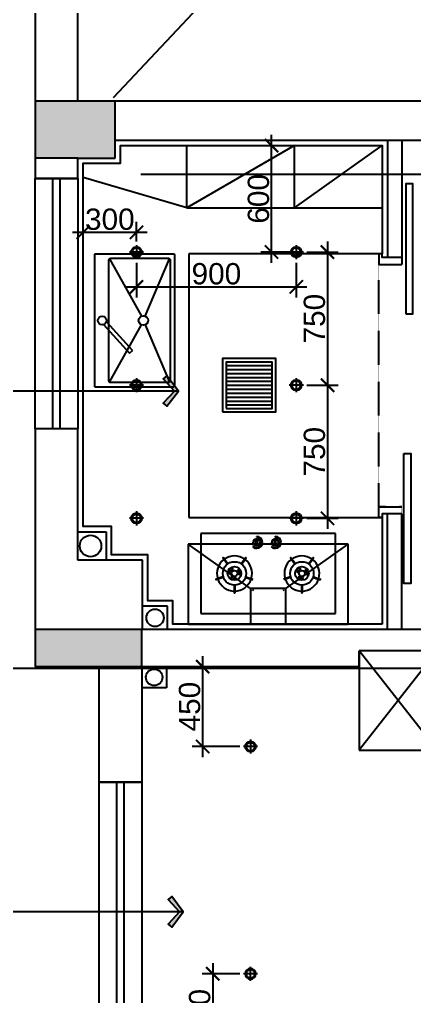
# Model space of a CAD drawing. Header units: millimetres. Extents: x 148889 to 229003, y -70503 to 111106.
# Drawn here: x 203833 to 206058, y 57655 to 63157 of the extents above; entities that cross this region are included whole.
import ezdxf

# ---------------------------------------------------------------- set-up
doc = ezdxf.new("R2010")
doc.units = ezdxf.units.MM
doc.linetypes.add('HIDDEN', pattern=[0.375, 0.25, -0.125])
for name, color, linetype in [('C-天花标高', 1, 'Continuous'), ('C-灯具1', 2, 'Continuous'), ('C-灯具设备尺寸', 44, 'Continuous'), ('C-门套', 16, 'Continuous'), ('P-原墙线', 7, 'Continuous'), ('P-固定家具1(到顶)', 3, 'Continuous'), ('P-固定家具2(不到顶)', 2, 'Continuous'), ('P-外部尺寸', 44, 'Continuous'), ('P-完成面', 1, 'Continuous'), ('P-新墙线', 4, 'Continuous'), ('P-活动家具', 3, 'Continuous'), ('P-窗', 3, 'Continuous'), ('P-门', 1, 'Continuous')]:
    doc.layers.add(name, color=color, linetype=linetype)
doc.styles.add('Arial', font='arial.ttf')
doc.styles.add('ROMANS', font='ROMANS.shx', dxfattribs={"bigfont": 'BIGFONT.shx'})
doc.dimstyles.new('1比60', dxfattribs={"dimscale": 60, "dimtxt": 2, "dimasz": 1.25, "dimexe": 1, "dimexo": 1, "dimgap": 0.2, "dimtad": 1, "dimdec": 0, "dimrnd": 0.005, "dimzin": 0, "dimdsep": 46, "dimtxsty": 'Arial', "dimblk": 'ARCHTICK', "dimcen": 0.125, "dimdle": 1, "dimclrd": 44, "dimclre": 44, "dimclrt": 50, "dimadec": 0, "dimazin": 0, "dimtfac": 1, "dimtdec": 0, "dimtix": 1, "dimtmove": 2, "dimatfit": 3, "dimldrblk": 'DOT', "dimfxl": 4, "dimfxlon": 1, "dimtvp": 1, "dimtolj": 1, "dimtzin": 0, "dimarcsym": 0})
doc.dimstyles.new('1比80', dxfattribs={"dimscale": 80, "dimtxt": 2, "dimasz": 1.25, "dimexe": 1, "dimexo": 1, "dimgap": 0.25, "dimtad": 1, "dimdec": 0, "dimrnd": 0.005, "dimzin": 0, "dimdsep": 46, "dimtxsty": 'Arial', "dimblk": 'ARCHTICK', "dimcen": 0.125, "dimdle": 1, "dimclrd": 44, "dimclre": 44, "dimclrt": 50, "dimadec": 0, "dimazin": 0, "dimtfac": 1, "dimtdec": 0, "dimtix": 1, "dimtmove": 2, "dimatfit": 3, "dimldrblk": 'DOT', "dimfxl": 5, "dimfxlon": 1, "dimtvp": 1, "dimtolj": 1, "dimtzin": 0, "dimarcsym": 0})
doc.dimstyles.new('出图比例1：50', dxfattribs={"dimscale": 50, "dimtxt": 2.5, "dimasz": 2, "dimexe": 2, "dimexo": 2, "dimgap": 1, "dimtad": 1, "dimdec": 0, "dimrnd": 5, "dimzin": 0, "dimdsep": 46, "dimtxsty": 'ROMANS', "dimblk1": 'ZHL_XS', "dimblk2": 'ZHL_XS', "dimsah": 1, "dimcen": 0.09, "dimclrd": 256, "dimclre": 256, "dimclrt": 41, "dimadec": 0, "dimazin": 0, "dimtfac": 1, "dimtdec": 4, "dimtix": 1, "dimtmove": 2, "dimatfit": 3, "dimldrblk": 'ZHL_JT', "dimfxl": 1, "dimtolj": 1, "dimtzin": 0, "dimarcsym": 0})

# ---------------------------------------------------------------- blocks, each defined once
blk = doc.blocks.new('ZHL_JT')
blk.add_line((-0.221, 0), (-1, 0))
blk.add_lwpolyline([(-0.221, 0), (-0.861, -0.689), (-0.654, -0.862), (0, 0), (-0.654, 0.862), (-0.861, 0.689)], close=True)
for points in [[(-0.861, 0.689), (-0.654, 0.862), (-0.221, 0), (0, 0)], [(-0.861, -0.689), (-0.654, -0.862), (-0.221, 0), (0, 0)]]:
    blk.add_solid(points)
blk = doc.blocks.new('ZHL_XS')
blk.add_line((-1, 0), (0, 0))
at = {"const_width": 0.2}
blk.add_lwpolyline([(-0.6, -0.6), (0.6, 0.6)], dxfattribs=at)
blk = doc.blocks.new('A$C01C20CD7')
at = {"layer": 'C-灯具1'}
for p, q in [((52.8, 105.7, 2984.9), (52.8, 0, 2984.9)), ((0, 52.8, 2984.9), (105.7, 52.8, 2984.9))]:
    blk.add_line(p, q, dxfattribs=at)
for radius in [39.9, 31.7]:
    blk.add_circle((52.8, 52.8, 2984.9), radius, dxfattribs=at)
blk = doc.blocks.new('A$C6E616A30')
at = {"layer": 'C-灯具1'}
h = blk.add_hatch(dxfattribs=at)
h.set_pattern_fill('ANSI31', color=256, scale=7, angle=135, style=0)
h.set_pattern_definition([(180, (-206520, -61140), (-4e-15, -22.225), [])])
h.paths.add_polyline_path([(20, 280), (20, 20), (280, 20), (280, 280)])
for points in [[(0, 0), (300, 0), (300, 300), (0, 300)], [(20, 20), (280, 20), (280, 280), (20, 280)]]:
    blk.add_lwpolyline(points, close=True, dxfattribs=at)
blk = doc.blocks.new('A$C4DF24944')
at = {"layer": 'P-活动家具'}
for p, q in [((900, 510), (0, 510)), ((0, 510), (0, 60)), ((350, 510), (350, 310)), ((550, 310), (550, 510)), ((900, 60), (900, 510)), ((830, 450), (70, 450)), ((70, 450), (70, 0)), ((830, 0), (830, 450)), ((350, 310), (0, 60)), ((350, 310), (550, 310)), ((550, 310), (900, 60)), ((0, 60), (900, 60)), ((70, 0), (830, 0)), ((350, 0), (550, 0))]:
    blk.add_line(p, q, dxfattribs=at)
at = {"layer": 'P-活动家具', "color": 252}
for p, q in [((258.3, 292.6), (258.3, 333.3)), ((261.6, 292.6), (261.6, 333.3)), ((638.3, 292.6), (638.3, 333.3)), ((641.6, 292.6), (641.6, 333.3)), ((195.1, 244.3), (156.5, 256.9)), ((196.2, 247.5), (157.5, 260)), ((323.8, 247.5), (362.5, 260)), ((324.8, 244.3), (363.5, 256.9)), ((575.1, 244.3), (536.5, 256.9)), ((576.2, 247.5), (537.5, 260)), ((703.8, 247.5), (742.5, 260)), ((704.8, 244.3), (743.5, 256.9)), ((218.9, 171.2), (195, 138.4)), ((221.6, 169.3), (197.7, 136.4)), ((298.4, 169.3), (322.3, 136.4)), ((301.1, 171.2), (325, 138.4)), ((598.9, 171.2), (575, 138.4)), ((601.6, 169.3), (577.7, 136.4)), ((678.4, 169.3), (702.3, 136.4)), ((681.1, 171.2), (705, 138.4)), ((407, 67.2), (407, 32.7)), ((408.5, 80), (408.5, 83)), ((411.5, 80), (411.5, 83)), ((413, 67.2), (413, 32.7)), ((431.2, 71.2), (433.3, 73.3)), ((512, 67.2), (512, 32.7)), ((513.5, 80), (513.5, 83)), ((516.5, 80), (516.5, 83)), ((518, 67.2), (518, 32.7)), ((536.2, 71.2), (538.3, 73.3)), ((380, 51.5), (377, 51.5)), ((380, 48.5), (377, 48.5)), ((410, 20), (410, 17)), ((485, 51.5), (482, 51.5)), ((485, 48.5), (482, 48.5)), ((515, 20), (515, 17))]:
    blk.add_line(p, q, dxfattribs=at)
for centre, radius in [((260, 225), 66), ((640, 225), 66), ((260, 225), 38.5), ((260, 225), 16.5), ((640, 225), 38.5), ((640, 225), 16.5), ((410, 50), 20), ((515, 50), 20)]:
    blk.add_circle(centre, radius, dxfattribs=at)
for centre, radius, start, end in [((260, 333.3), 1.65, 359.9993, 179.9993), ((640, 333.3), 1.65, 359.9993, 179.9993), ((260, 225), 99, 90.9543, 161.0444), ((260, 292.6), 1.65, 179.9993, 359.9993), ((260, 225), 99, 18.9543, 89.0444), ((363, 318.5), 1.65, 287.9993, 107.9993), ((537, 318.5), 1.65, 71.9993, 251.9993), ((640, 225), 99, 90.9543, 161.0444), ((640, 292.6), 1.65, 179.9993, 359.9993), ((640, 225), 99, 18.9543, 89.0444), ((157, 258.5), 1.65, 71.9993, 251.9993), ((260, 225), 99, 162.9543, 233.0444), ((195.7, 245.9), 1.65, 251.9993, 71.9993), ((232.5, 225), 5.5, 359.9993, 179.9993), ((260, 225), 33, 179.9993, 213.5252), ((260, 225), 22, 179.9993, 213.5252), ((258.3, 252.4), 5.5, 93.5252, 273.5252), ((260, 225), 33, 59.9993, 93.5252), ((260, 225), 22, 59.9993, 93.5252), ((273.7, 248.8), 5.5, 239.9993, 59.9993), ((260, 225), 99, 306.9543, 17.0444), ((324.3, 245.9), 1.65, 107.9993, 287.9993), ((640, 225), 99, 162.9556, 233.0457), ((575.7, 245.9), 1.65, 251.9993, 71.9993), ((612.5, 225), 5.5, 359.9993, 179.9993), ((640, 225), 33, 179.9993, 213.5252), ((640, 225), 22, 179.9993, 213.5252), ((638.3, 252.4), 5.5, 93.5252, 273.5252), ((640, 225), 33, 59.9993, 93.5252), ((640, 225), 22, 59.9993, 93.5252), ((653.7, 248.8), 5.5, 239.9993, 59.9993), ((640, 225), 99, 306.9543, 17.0444), ((704.3, 245.9), 1.65, 107.9993, 287.9993), ((743, 258.5), 1.65, 287.9993, 107.9993), ((220.2, 170.3), 1.65, 323.9993, 143.9993), ((237.1, 209.8), 5.5, 213.5252, 33.5252), ((273.7, 201.2), 5.5, 119.9993, 299.9993), ((260, 225), 22, 299.9993, 333.5252), ((260, 225), 33, 299.9993, 333.5252), ((284.6, 212.7), 5.5, 333.5252, 153.5252), ((299.8, 170.3), 1.65, 35.9993, 215.9993), ((600.2, 170.3), 1.65, 323.9993, 143.9993), ((617.1, 209.8), 5.5, 213.5252, 33.5252), ((653.7, 201.2), 5.5, 119.9993, 299.9993), ((640, 225), 22, 299.9993, 333.5252), ((640, 225), 33, 299.9993, 333.5252), ((664.6, 212.7), 5.5, 333.5252, 153.5252), ((679.8, 170.3), 1.65, 35.9993, 215.9993), ((196.3, 137.4), 1.65, 143.9993, 323.9993), ((260, 225), 99, 234.9543, 305.0444), ((323.6, 137.4), 1.65, 215.9993, 35.9993), ((576.3, 137.4), 1.65, 143.9993, 323.9993), ((640, 225), 99, 234.9543, 305.0444), ((703.6, 137.4), 1.65, 215.9993, 35.9993), ((410, 50), 33, 92.6046, 177.3941), ((410, 50), 30, 92.8653, 177.1333), ((410, 50), 18, 99.5934, 260.4053), ((410, 67), 3.01, 355.1237, 184.8749), ((410, 50), 33, 44.9993, 87.3941), ((410, 50), 30, 44.9993, 87.1333), ((410, 50), 18, 279.5934, 80.4053), ((515, 50), 33, 92.6046, 177.3941), ((515, 50), 30, 92.8653, 177.1333), ((515, 50), 18, 99.5934, 260.4053), ((515, 67), 3.01, 355.1237, 184.8749), ((515, 50), 33, 44.9993, 87.3941), ((515, 50), 30, 44.9993, 87.1333), ((515, 50), 18, 279.5934, 80.4053), ((410, 50), 33, 182.6046, 269.9993), ((410, 50), 30, 182.8653, 269.9993), ((410, 33), 3.01, 175.1237, 4.8749), ((515, 50), 33, 182.6046, 269.9993), ((515, 50), 30, 182.8653, 269.9993), ((515, 33), 3.01, 175.1237, 4.8749)]:
    blk.add_arc(centre, radius, start, end, dxfattribs=at)
blk = doc.blocks.new('A$C5B623725')
at = {"layer": 'P-固定家具2(不到顶)', "color": 3}
blk.add_lwpolyline([(5, 450), (745, 450, -0.414214), (750, 445), (750, 5, -0.414214), (745, 0), (5, 0, -0.414214), (0, 5), (0, 445, -0.414214)], format="xyb", close=True, dxfattribs=at)
at = {"layer": 'P-活动家具', "color": 252}
for p, q in [((351.7, 400.6), (190, 253.1)), ((27.9, 367.1), (350.2, 185.9)), ((368, 384.2), (206.6, 237.1)), ((722.1, 367.1), (399.8, 185.9)), ((190, 253.1), (206.6, 237.1)), ((350.2, 164.9), (27.9, 27.9)), ((399.8, 164.9), (722.1, 27.9))]:
    blk.add_line(p, q, dxfattribs=at)
blk.add_lwpolyline([(35, 370), (715, 370, -0.414214), (725, 360), (725, 35, -0.414214), (715, 25), (35, 25, -0.414214), (25, 35), (25, 360, -0.414214)], format="xyb", close=True, dxfattribs=at)
for centre, radius in [((375, 407.4), 24.2), ((375, 175.4), 26.9)]:
    blk.add_circle(centre, radius, dxfattribs=at)
blk = doc.blocks.new('_ArchTick')
at = {"color": 0, "linetype": 'ByBlock', "const_width": 0.15}
blk.add_lwpolyline([(-0.5, -0.5), (0.5, 0.5)], dxfattribs=at)
blk = doc.blocks.new('*D792')
at = {"layer": 'P-外部尺寸', "color": 44, "lineweight": -2, "transparency": 16777216}
for p, q in [((203003.5, 65607.5), (203003.5, 62617.5)), ((203128, 65527.5), (202923.5, 65527.5)), ((203403.5, 62697.5), (202923.5, 62697.5))]:
    blk.add_line(p, q, dxfattribs=at)
at = {"layer": 'P-外部尺寸', "color": 44, "lineweight": -2, "transparency": 16777216, "xscale": 100, "yscale": 100, "zscale": 100}
for p, rotation in [((203003.5, 65527.5), 90), ((203003.5, 62697.5), 270)]:
    blk.add_blockref('_ArchTick', p, dxfattribs=dict(at, rotation=rotation))
at = {"layer": 'P-外部尺寸', "color": 50, "transparency": 16777216, "insert": (202901.8, 64112.5), "char_height": 160, "attachment_point": 5, "rotation": 90, "style": 'Arial'}
blk.add_mtext('\\A1;2830', dxfattribs=at)
blk = doc.blocks.new('_Dot')
at = {"color": 0, "linetype": 'ByBlock', "lineweight": -2}
blk.add_line((-0.5, 0), (-1, 0), dxfattribs=at)
at = {"color": 0, "linetype": 'ByBlock', "const_width": 0.5}
blk.add_lwpolyline([(-0.25, 0, 1), (0.25, 0, 1)], format="xyb", close=True, dxfattribs=at)
blk = doc.blocks.new('*D793')
at = {"layer": 'P-外部尺寸', "color": 44, "lineweight": -2, "transparency": 16777216}
for p, q in [((203003.5, 62697.5), (203003.5, 62797.5)), ((203403.5, 62697.5), (202923.5, 62697.5)), ((203003.5, 62697.5), (203003.5, 62477.5)), ((203403.5, 62477.5), (202923.5, 62477.5)), ((203003.5, 62477.5), (203003.5, 62377.5))]:
    blk.add_line(p, q, dxfattribs=at)
at = {"layer": 'P-外部尺寸', "color": 44, "lineweight": -2, "transparency": 16777216, "xscale": 100, "yscale": 100, "zscale": 100}
for p, rotation in [((203003.5, 62697.5), 270), ((203003.5, 62477.5), 90)]:
    blk.add_blockref('_ArchTick', p, dxfattribs=dict(at, rotation=rotation))
at = {"layer": 'P-外部尺寸', "color": 50, "transparency": 16777216, "insert": (202901.9, 62587.5), "char_height": 160, "attachment_point": 5, "rotation": 90, "style": 'Arial'}
blk.add_mtext('\\A1;220', dxfattribs=at)
blk = doc.blocks.new('*D794')
at = {"layer": 'P-外部尺寸', "color": 44, "lineweight": -2, "transparency": 16777216}
for p, q in [((203003.5, 62557.5), (203003.5, 59642.5)), ((203403.5, 62477.5), (202923.5, 62477.5)), ((203403.5, 59722.5), (202923.5, 59722.5))]:
    blk.add_line(p, q, dxfattribs=at)
at = {"layer": 'P-外部尺寸', "color": 44, "lineweight": -2, "transparency": 16777216, "xscale": 100, "yscale": 100, "zscale": 100}
for p, rotation in [((203003.5, 62477.5), 90), ((203003.5, 59722.5), 270)]:
    blk.add_blockref('_ArchTick', p, dxfattribs=dict(at, rotation=rotation))
at = {"layer": 'P-外部尺寸', "color": 50, "transparency": 16777216, "insert": (202901.9, 61100), "char_height": 160, "attachment_point": 5, "rotation": 90, "style": 'Arial'}
blk.add_mtext('\\A1;2755', dxfattribs=at)
blk = doc.blocks.new('*D795')
at = {"layer": 'P-外部尺寸', "color": 44, "lineweight": -2, "transparency": 16777216}
for p, q in [((203003.5, 59722.5), (203003.5, 59822.5)), ((203403.5, 59722.5), (202923.5, 59722.5)), ((203003.5, 59722.5), (203003.5, 59512.5)), ((203403.5, 59512.5), (202923.5, 59512.5)), ((203003.5, 59512.5), (203003.5, 59412.5))]:
    blk.add_line(p, q, dxfattribs=at)
at = {"layer": 'P-外部尺寸', "color": 44, "lineweight": -2, "transparency": 16777216, "xscale": 100, "yscale": 100, "zscale": 100}
for p, rotation in [((203003.5, 59722.5), 270), ((203003.5, 59512.5), 90)]:
    blk.add_blockref('_ArchTick', p, dxfattribs=dict(at, rotation=rotation))
at = {"layer": 'P-外部尺寸', "color": 50, "transparency": 16777216, "insert": (202901.9, 59617.5), "char_height": 160, "attachment_point": 5, "rotation": 90, "style": 'Arial'}
blk.add_mtext('\\A1;210', dxfattribs=at)
blk = doc.blocks.new('*D796')
at = {"layer": 'P-外部尺寸', "color": 44, "lineweight": -2, "transparency": 16777216}
for p, q in [((203003.5, 59592.5), (203003.5, 57252.5)), ((203403.5, 59512.5), (202923.5, 59512.5)), ((203403.5, 57332.5), (202923.5, 57332.5))]:
    blk.add_line(p, q, dxfattribs=at)
at = {"layer": 'P-外部尺寸', "color": 44, "lineweight": -2, "transparency": 16777216, "xscale": 100, "yscale": 100, "zscale": 100}
for p, rotation in [((203003.5, 59512.5), 90), ((203003.5, 57332.5), 270)]:
    blk.add_blockref('_ArchTick', p, dxfattribs=dict(at, rotation=rotation))
at = {"layer": 'P-外部尺寸', "color": 50, "transparency": 16777216, "insert": (202901.9, 58422.5), "char_height": 160, "attachment_point": 5, "rotation": 90, "style": 'Arial'}
blk.add_mtext('\\A1;2180', dxfattribs=at)
blk = doc.blocks.new('*D1017')
at = {"layer": 'P-新墙线', "color": 44, "lineweight": -2, "transparency": 16777216}
for p, q in [((205253.1, 61787.5), (205253.1, 62507.5)), ((205199.4, 62447.5), (205313.1, 62447.5)), ((205371.7, 61847.5), (205193.1, 61847.5))]:
    blk.add_line(p, q, dxfattribs=at)
at = {"layer": 'P-新墙线', "color": 44, "lineweight": -2, "transparency": 16777216, "xscale": 75, "yscale": 75, "zscale": 75}
for p, rotation in [((205253.1, 62447.5), 90), ((205253.1, 61847.5), 270)]:
    blk.add_blockref('_ArchTick', p, dxfattribs=dict(at, rotation=rotation))
at = {"layer": 'P-新墙线', "color": 50, "transparency": 16777216, "insert": (205179.8, 62147.5), "char_height": 120, "attachment_point": 5, "rotation": 90, "style": 'Arial'}
blk.add_mtext('\\A1;600', dxfattribs=at)
blk = doc.blocks.new('*D1018')
at = {"layer": 'P-新墙线', "color": 44, "lineweight": -2, "transparency": 16777216}
for p, q in [((204191.9, 61718.6), (204191.9, 62018.6)), ((204492.3, 61907.5), (204492.3, 62018.6)), ((204552.3, 61958.6), (204131.9, 61958.6))]:
    blk.add_line(p, q, dxfattribs=at)
at = {"layer": 'P-新墙线', "color": 44, "lineweight": -2, "transparency": 16777216, "xscale": 75, "yscale": 75, "zscale": 75, "rotation": 180}
blk.add_blockref('_ArchTick', (204191.9, 61958.6), dxfattribs=at)
at = {"layer": 'P-新墙线', "color": 44, "lineweight": -2, "transparency": 16777216, "xscale": 75, "yscale": 75, "zscale": 75}
blk.add_blockref('_ArchTick', (204492.3, 61958.6), dxfattribs=at)
at = {"layer": 'P-新墙线', "color": 50, "transparency": 16777216, "insert": (204342.1, 62031.9), "char_height": 120, "attachment_point": 5, "style": 'Arial'}
blk.add_mtext('\\A1;300', dxfattribs=at)
blk = doc.blocks.new('*D1019')
at = {"layer": 'P-新墙线', "color": 44, "lineweight": -2, "transparency": 16777216}
for p, q in [((204492.3, 61787.5), (204492.3, 61591.6)), ((205392.7, 61787.5), (205392.7, 61591.6)), ((204432.3, 61651.6), (205452.7, 61651.6))]:
    blk.add_line(p, q, dxfattribs=at)
at = {"layer": 'P-新墙线', "color": 44, "lineweight": -2, "transparency": 16777216, "xscale": 75, "yscale": 75, "zscale": 75, "rotation": 180}
blk.add_blockref('_ArchTick', (204492.3, 61651.6), dxfattribs=at)
at = {"layer": 'P-新墙线', "color": 44, "lineweight": -2, "transparency": 16777216, "xscale": 75, "yscale": 75, "zscale": 75}
blk.add_blockref('_ArchTick', (205392.7, 61651.6), dxfattribs=at)
at = {"layer": 'P-新墙线', "color": 50, "transparency": 16777216, "insert": (204942.5, 61724.9), "char_height": 120, "attachment_point": 5, "style": 'Arial'}
blk.add_mtext('\\A1;900', dxfattribs=at)
blk = doc.blocks.new('*D1020')
at = {"layer": 'P-新墙线', "color": 44, "lineweight": -2, "transparency": 16777216}
for p, q in [((205568.4, 61907.5), (205568.4, 61037.8)), ((205452.7, 61847.5), (205628.4, 61847.5)), ((205452.7, 61097.8), (205628.4, 61097.8))]:
    blk.add_line(p, q, dxfattribs=at)
at = {"layer": 'P-新墙线', "color": 44, "lineweight": -2, "transparency": 16777216, "xscale": 75, "yscale": 75, "zscale": 75}
for p, rotation in [((205568.4, 61847.5), 90), ((205568.4, 61097.8), 270)]:
    blk.add_blockref('_ArchTick', p, dxfattribs=dict(at, rotation=rotation))
at = {"layer": 'P-新墙线', "color": 50, "transparency": 16777216, "insert": (205495.2, 61472.7), "char_height": 120, "attachment_point": 5, "rotation": 90, "style": 'Arial'}
blk.add_mtext('\\A1;750', dxfattribs=at)
blk = doc.blocks.new('*D1021')
at = {"layer": 'P-新墙线', "color": 44, "lineweight": -2, "transparency": 16777216}
for p, q in [((205568.4, 61157.8), (205568.4, 60288.2)), ((205452.7, 61097.8), (205628.4, 61097.8)), ((205452.7, 60348.2), (205628.4, 60348.2))]:
    blk.add_line(p, q, dxfattribs=at)
at = {"layer": 'P-新墙线', "color": 44, "lineweight": -2, "transparency": 16777216, "xscale": 75, "yscale": 75, "zscale": 75}
for p, rotation in [((205568.4, 61097.8), 90), ((205568.4, 60348.2), 270)]:
    blk.add_blockref('_ArchTick', p, dxfattribs=dict(at, rotation=rotation))
at = {"layer": 'P-新墙线', "color": 50, "transparency": 16777216, "insert": (205495.2, 60723), "char_height": 120, "attachment_point": 5, "rotation": 90, "style": 'Arial'}
blk.add_mtext('\\A1;750', dxfattribs=at)
blk = doc.blocks.new('*D1023')
at = {"layer": 'P-新墙线', "color": 44, "lineweight": -2, "transparency": 16777216}
for p, q in [((204922.2, 57842.5), (204922.2, 57272.5)), ((205074.4, 57782.5), (204862.2, 57782.5)), ((204929.4, 57332.5), (204862.2, 57332.5))]:
    blk.add_line(p, q, dxfattribs=at)
at = {"layer": 'P-新墙线', "color": 44, "lineweight": -2, "transparency": 16777216, "xscale": 75, "yscale": 75, "zscale": 75}
for p, rotation in [((204922.2, 57782.5), 90), ((204922.2, 57332.5), 270)]:
    blk.add_blockref('_ArchTick', p, dxfattribs=dict(at, rotation=rotation))
at = {"layer": 'P-新墙线', "color": 50, "transparency": 16777216, "insert": (204848.9, 57557.5), "char_height": 120, "attachment_point": 5, "rotation": 90, "style": 'Arial'}
blk.add_mtext('\\A1;450', dxfattribs=at)
blk = doc.blocks.new('*D1024')
at = {"layer": 'P-新墙线', "color": 44, "lineweight": -2, "transparency": 16777216}
for p, q in [((204865.2, 59002.5), (204865.2, 59572.5)), ((205074.4, 59512.5), (204805.2, 59512.5)), ((205074.4, 59062.5), (204805.2, 59062.5))]:
    blk.add_line(p, q, dxfattribs=at)
at = {"layer": 'P-新墙线', "color": 44, "lineweight": -2, "transparency": 16777216, "xscale": 75, "yscale": 75, "zscale": 75}
for p, rotation in [((204865.2, 59512.5), 90), ((204865.2, 59062.5), 270)]:
    blk.add_blockref('_ArchTick', p, dxfattribs=dict(at, rotation=rotation))
at = {"layer": 'P-新墙线', "color": 50, "transparency": 16777216, "insert": (204791.9, 59287.5), "char_height": 120, "attachment_point": 5, "rotation": 90, "style": 'Arial'}
blk.add_mtext('\\A1;450', dxfattribs=at)

msp = doc.modelspace()

# ---------------------------------------------------------------- hatches: boundary and pattern name
at = {"layer": 'P-原墙线'}
for points in [[(204161.9, 62377.5), (204371.9, 62377.5), (204371.9, 62477.5), (204371.9, 62697.5), (204161.9, 62697.5), (203921.9, 62697.5), (203921.9, 62377.5)], [(204521.9, 59512.5), (204521.9, 59722.5), (203921.9, 59722.5), (203921.9, 59512.5)]]:
    msp.add_hatch(color=8, dxfattribs=at).paths.add_polyline_path(points)

# ---------------------------------------------------------------- linework, layer by layer
at = {"color": 7}
msp.add_lwpolyline([(209427.3, 58412.5), (209427.3, 62284.4), (204516.9, 62284.4)], dxfattribs=at)
at = {"layer": 'C-灯具设备尺寸'}
msp.add_line((204361.9, 62717.5), (206986.9, 65507.5), dxfattribs=at)
at = {"layer": 'C-门套', "linetype": 'HIDDEN'}
msp.add_line((205986.9, 60372.5), (205986.9, 60412.5), dxfattribs=at)
msp.add_lwpolyline([(205986.9, 60412.5), (205856.9, 60412.5), (205856.9, 61777.5), (205986.9, 61777.5)], dxfattribs=at)
msp.add_lwpolyline([(205986.9, 60412.5), (205856.9, 60412.5), (205856.9, 61777.5), (205986.9, 61777.5)], dxfattribs=at)
at = {"layer": 'P-原墙线'}
for p, q in [((203921.9, 63392.5), (203921.9, 62262.5)), ((204161.9, 62697.5), (204161.9, 63392.5)), ((204161.9, 62697.5), (203921.9, 62697.5)), ((205726.9, 62697.5), (204161.9, 62697.5)), ((204371.9, 62477.5), (204371.9, 62697.5)), ((207826.9, 62697.5), (205726.9, 62697.5)), ((204371.9, 62377.5), (204371.9, 62477.5)), ((204371.9, 62477.5), (206146.9, 62477.5)), ((205906.9, 62477.5), (205906.9, 61817.5)), ((205986.9, 62477.5), (205986.9, 61817.5)), ((204161.9, 62377.5), (203921.9, 62377.5)), ((204161.9, 62262.5), (204161.9, 62377.5)), ((204161.9, 62377.5), (204371.9, 62377.5)), ((204161.9, 62262.5), (203921.9, 62262.5)), ((205986.9, 61817.5), (205906.9, 61817.5)), ((204161.9, 60852.5), (203921.9, 60852.5)), ((203921.9, 60852.5), (203921.9, 59512.5)), ((204161.9, 60112.5), (204161.9, 60852.5)), ((205986.9, 60372.5), (205906.9, 60372.5)), ((205906.9, 59722.5), (205906.9, 60372.5)), ((205986.9, 59722.5), (205986.9, 60372.5)), ((204161.9, 60272.5), (204321.9, 60272.5)), ((204321.9, 60272.5), (204321.9, 60112.5)), ((204526.9, 60112.5), (204161.9, 60112.5)), ((204526.9, 59722.5), (204526.9, 60112.5)), ((204666.9, 59852.5), (204526.9, 59852.5)), ((204666.9, 59722.5), (204666.9, 59852.5)), ((204526.9, 59722.5), (203921.9, 59722.5)), ((204521.9, 59512.5), (204521.9, 59722.5)), ((206146.9, 59722.5), (204526.9, 59722.5)), ((205746.9, 59512.5), (205746.9, 59602.5)), ((206146.9, 59602.5), (205746.9, 59602.5)), ((204521.9, 59512.5), (203921.9, 59512.5)), ((204281.9, 58862.5), (204281.9, 59512.5)), ((205746.9, 59512.5), (204521.9, 59512.5)), ((204521.9, 59512.5), (204521.9, 58862.5)), ((204661.9, 59512.5), (204661.9, 59392.5)), ((204661.9, 59392.5), (204521.9, 59392.5)), ((204521.9, 58862.5), (204281.9, 58862.5))]:
    msp.add_line(p, q, dxfattribs=at)
for centre, radius in [((204233.5, 60192.5), 60.5), ((204596.9, 59787.5), 49), ((204591.9, 59452.5), 46.7)]:
    msp.add_circle(centre, radius, dxfattribs=at)
at = {"layer": 'P-固定家具1(到顶)'}
for p, q in [((206186.9, 59602.5), (205746.9, 59602.5)), ((205746.9, 59602.5), (205746.9, 59042.5)), ((205746.9, 59042.5), (206186.9, 59042.5))]:
    msp.add_line(p, q, dxfattribs=at)
at = {"layer": 'P-固定家具1(到顶)', "color": 252}
for p, q in [((206186.9, 59042.5), (205746.9, 59602.5)), ((206186.9, 59602.5), (205746.9, 59042.5))]:
    msp.add_line(p, q, dxfattribs=at)
at = {"layer": 'P-固定家具2(不到顶)', "color": 8}
for p, q in [((204776.9, 62097.5), (204776.9, 62447.5)), ((205381.9, 62447.5), (204776.9, 62097.5)), ((205381.9, 62097.5), (205381.9, 62447.5)), ((205381.9, 62097.5), (205876.9, 62447.5)), ((204776.9, 62097.5), (204191.9, 62268.3)), ((204776.9, 62097.5), (205876.9, 62097.5))]:
    msp.add_line(p, q, dxfattribs=at)
at = {"layer": 'P-固定家具2(不到顶)'}
for p, q in [((205876.9, 61837.5), (204786.9, 61837.5)), ((204786.9, 61837.5), (204786.9, 60352.5)), ((204786.9, 60352.5), (205876.9, 60352.5))]:
    msp.add_line(p, q, dxfattribs=at)
at = {"layer": 'P-完成面'}
msp.add_line((205986.9, 61817.5), (205986.9, 61777.5), dxfattribs=at)
at = {"layer": 'P-完成面', "color": 1}
msp.add_line((205876.9, 60352.5), (205876.9, 59752.5), dxfattribs=at)
msp.add_lwpolyline([(205876.9, 59752.5), (204696.9, 59752.5), (204696.9, 59882.5), (204556.9, 59882.5), (204556.9, 60142.5), (204351.9, 60142.5), (204351.9, 60302.5), (204191.9, 60302.5), (204191.9, 60852.5), (204191.9, 62347.5), (204401.9, 62347.5), (204401.9, 62447.5), (205876.9, 62447.5), (205876.9, 61837.5)], dxfattribs=at)
at = {"layer": 'P-完成面'}
for points in [[(205986.9, 61817.5), (205876.9, 61817.5), (205876.9, 61837.5), (205856.9, 61837.5), (205856.9, 61810.8), (205856.9, 61777.5), (205986.9, 61777.5)], [(205986.9, 60372.5), (205876.9, 60372.5), (205876.9, 60352.5), (205856.9, 60352.5), (205856.9, 60379.1), (205856.9, 60412.5), (205986.9, 60412.5)]]:
    msp.add_lwpolyline(points, dxfattribs=at)
at = {"layer": 'P-窗'}
for p, q in [((204021.9, 60852.5), (204021.9, 62262.5)), ((204061.9, 60852.5), (204061.9, 62262.5)), ((204381.9, 57402.5), (204381.9, 58862.5)), ((204421.9, 58862.5), (204421.9, 57402.5))]:
    msp.add_line(p, q, dxfattribs=at)
for points in [[(203921.9, 62262.5), (204161.9, 62262.5), (204161.9, 60852.5), (203921.9, 60852.5)], [(204281.9, 58862.5), (204521.9, 58862.5), (204521.9, 57402.5), (204281.9, 57402.5)]]:
    msp.add_lwpolyline(points, close=True, dxfattribs=at)
at = {"layer": 'P-门'}
for points in [[(206009.9, 61499.1), (206049.9, 61499.1), (206049.9, 62231.6), (206009.9, 62231.6)], [(205998.3, 60712.7), (206038.3, 60712.7), (206038.3, 59980.2), (205998.3, 59980.2)]]:
    msp.add_lwpolyline(points, close=True, dxfattribs=at)

# ---------------------------------------------------------------- block references
at = {"layer": 'C-灯具1', "yscale": 0.7496251873672009, "rotation": 270}
for p, xscale, zscale in [((204452.7, 61887.1, -2237.5), 0.7496251873672009, 0.7496251873672009), ((205353.1, 61887.1, -2237.5), 0.7496251873672009, 0.7496251873672009), ((204452.7, 61137.4, -2237.5), 0.7496251873672009, 0.7496251873672009), ((205353.1, 61137.4, -2237.5), 0.7496251873672009, 0.7496251873672009), ((204452.7, 60387.8, -2237.5), 0.7496251873672009, 0.7496251873672009), ((205353.1, 60387.8, -2237.5), 0.7496251873672009, 0.7496251873672009), ((205094.8, 59102.1, -2237.5), 0.7496251873672009, 0.7496251873672009), ((205094.8, 57742.9, -2237.5), -0.7496251873672009, 0.7496251874062951)]:
    msp.add_blockref('A$C01C20CD7', p, dxfattribs=dict(at, xscale=xscale, zscale=zscale))
at = {"layer": 'P-新墙线', "color": 7}
msp.add_blockref('A$C6E616A30', (204976.9, 60947.5), dxfattribs=at)
at = {"layer": 'P-活动家具'}
for name, p, rotation in [('A$C5B623725', (204706.9, 61087.5), 90), ('A$C4DF24944', (205684.4, 60262.5), 180)]:
    msp.add_blockref(name, p, dxfattribs=dict(at, rotation=rotation))

# ---------------------------------------------------------------- dimensions: what is measured, and where the dimension line sits
at = {"layer": 'P-外部尺寸'}
for base, p1, p2, picture, middle in [((203003.5, 62697.5), (203208, 65527.5), (204091.2, 62697.5), '*D792', (202901.8, 64112.5)), ((203003.5, 62477.5), (204091.2, 62697.5), (204091.2, 62477.5), '*D793', (202901.9, 62587.5)), ((203003.5, 59722.5), (204091.2, 62477.5), (204551.5, 59722.5), '*D794', (202901.9, 61100)), ((203003.5, 59512.5), (204551.5, 59722.5), (204551.5, 59512.5), '*D795', (202901.9, 59617.5)), ((203003.5, 57332.5), (204551.5, 59512.5), (204551.5, 57332.5), '*D796', (202901.9, 58422.5))]:
    dim = msp.add_linear_dim(base=base, p1=p1, p2=p2, angle=90, dimstyle='1比80', dxfattribs=at)
    dim.commit()
    dim.dimension.update_dxf_attribs({"geometry": picture, "text_midpoint": middle})
at = {"layer": 'P-新墙线'}
for base, p1, p2, picture, middle in [((205253.1, 62447.5), (205431.7, 61847.5, 0), (205139.4, 62447.5), '*D1017', (205179.8, 62147.5)), ((204865.2, 59512.5), (205134.4, 59062.5, 0), (205134.4, 59512.5), '*D1024', (204791.9, 59287.5)), ((204922.2, 57332.5), (205134.4, 57782.5), (204989.4, 57332.5), '*D1023', (204848.9, 57557.5))]:
    dim = msp.add_linear_dim(base=base, p1=p1, p2=p2, angle=90, dimstyle='1比60', dxfattribs=at)
    dim.commit()
    dim.dimension.update_dxf_attribs({"geometry": picture, "text_midpoint": middle})
dim = msp.add_linear_dim(base=(204191.9, 61958.6), p1=(204492.3, 61847.5, 0), p2=(204191.9, 61600), dimstyle='1比60', dxfattribs=at)
dim.commit()
dim.dimension.update_dxf_attribs({"geometry": '*D1018', "text_midpoint": (204342.1, 62031.9)})
for p1, p2, distance, picture, middle in [((205392.7, 61847.5, 0), (205392.7, 61097.8, 0), 175.7, '*D1020', (205495.2, 61472.7)), ((204492.3, 61847.5, 0), (205392.7, 61847.5, 0), -195.9, '*D1019', (204942.5, 61724.9)), ((205392.7, 61097.8, 0), (205392.7, 60348.2, 0), 175.7, '*D1021', (205495.2, 60723))]:
    dim = msp.add_aligned_dim(p1=p1, p2=p2, distance=distance, dimstyle='1比60', dxfattribs=at)
    dim.commit()
    dim.dimension.update_dxf_attribs({"geometry": picture, "text_midpoint": middle})

# ---------------------------------------------------------------- leaders
at = {"layer": 'C-天花标高'}
for points in [[(204729.3, 61065.1), (202502.4, 61065.1)], [(206379.1, 59503.1), (202502.4, 59503.1)], [(204756, 58131.8), (202502.4, 58131.8)]]:
    msp.add_leader(points, dimstyle='出图比例1：50', override={"dimtad": 0}, dxfattribs=at)

doc.saveas('drawing.dxf')
